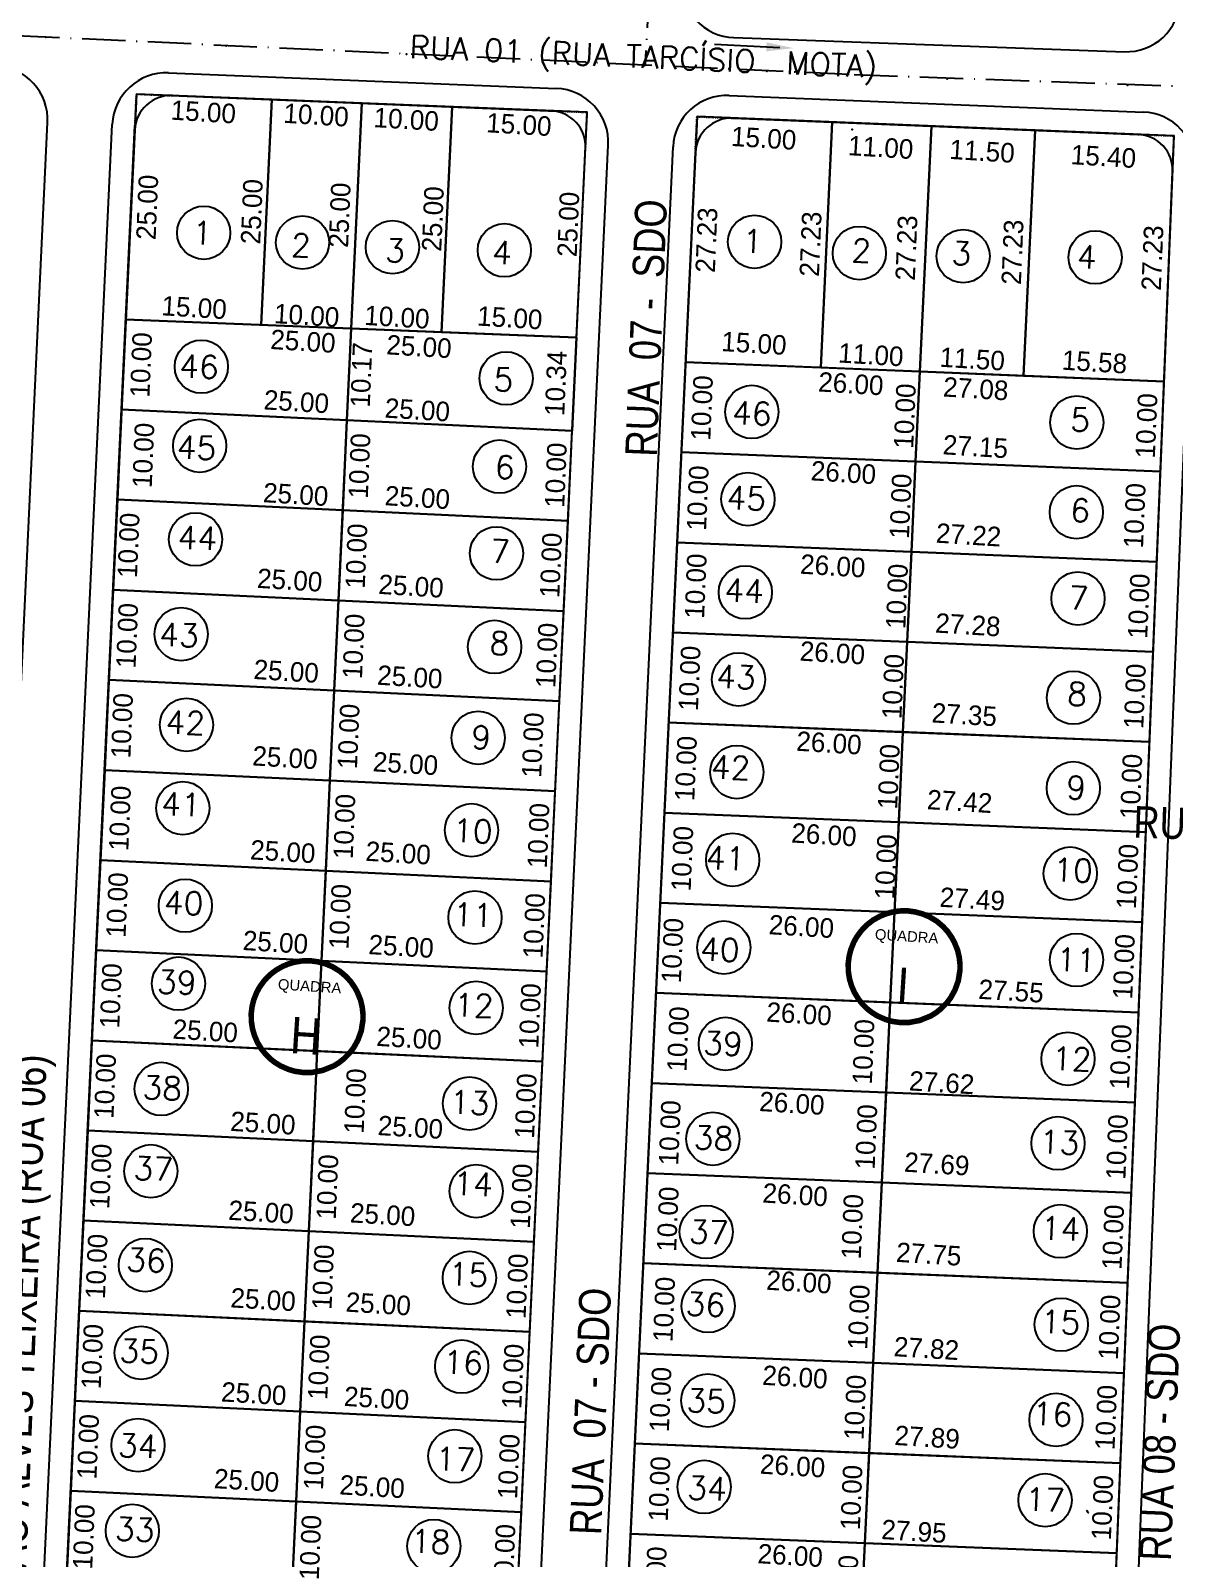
# Model space of a CAD drawing. Header units: millimetres. Extents: x 1794 to 8081, y 409 to 2272.
# Drawn here: x 5474.8 to 5601.6, y 603.6 to 773 of the extents above; entities that cross this region are included whole.
import ezdxf
from ezdxf.enums import TextEntityAlignment as Align

# ---------------------------------------------------------------- set-up
doc = ezdxf.new("R2010")
doc.units = ezdxf.units.MM
doc.linetypes.add('ACAD_ISO10W100', pattern=[18, 12, -3, 0, -3])
doc.linetypes.add('HIDDEN', pattern=[0.375, 0.25, -0.125])
for name, color, linetype in [('02 - EIXO VIA', 2, 'ACAD_ISO10W100'), ('03 - CALÇADA', 1, 'Continuous'), ('BOUNDARY LOTES', 2, 'Continuous'), ('boundary quadras', 232, 'Continuous'), ('COT', 8, 'Continuous'), ('Cota', 8, 'Continuous'), ('CURVA_ESQ', 4, 'Continuous'), ('IND_QDª', 6, 'Continuous'), ('LOTE', 2, 'Continuous'), ('NºLOTES', 9, 'Continuous'), ('Poligonal', 3, 'Continuous'), ('Pontos', 2, 'Continuous'), ('PROJEÇÃO', 8, 'HIDDEN'), ('PSTILO', 164, 'Continuous'), ('QDª', 4, 'Continuous'), ('SENTIDO ESCOAMENTO', 7, 'Continuous'), ('texto - ruas', 2, 'Continuous')]:
    doc.layers.add(name, color=color, linetype=linetype)
doc.styles.add('arcad1', font='romans.shx')
doc.styles.add('FUTURA', font='')
doc.styles.add('style1', font='tahoma.ttf')
doc.styles.add('T', font='ARIALN.TTF')
doc.styles.get('FUTURA').set_extended_font_data('Futura Lt BT')
doc.dimstyles.new('REGIS', dxfattribs={"dimtxt": 1.5, "dimasz": 0.12, "dimexe": 0, "dimexo": 0, "dimgap": 0, "dimtad": 0, "dimzin": 4, "dimdsep": 46, "dimtxsty": 'arcad1', "dimblk1": 'BOLA', "dimblk2": 'BOLA', "dimsah": 1, "dimcen": 0.12, "dimse1": 1, "dimse2": 1, "dimsd1": 1, "dimsd2": 1, "dimclrd": 256, "dimclre": 8, "dimclrt": 1, "dimadec": 0, "dimazin": 0, "dimtfac": 1.2, "dimtix": 1, "dimtmove": 2, "dimatfit": 3, "dimldrblk": 'BOLA', "dimfxl": 0, "dimfxlon": 1, "dimtvp": 2, "dimtolj": 1, "dimtzin": 4, "dimarcsym": 0})

# ---------------------------------------------------------------- blocks, each defined once
blk = doc.blocks.new('NUM_quadra-flat-1')
at = {"color": 6, "const_width": 0.62}
blk.add_lwpolyline([(0.01, 6.2), (-0.63, 6.17), (-1.38, 6.04), (-2.02, 5.86), (-2.66, 5.6), (-3.4, 5.19), (-3.95, 4.78), (-4.43, 4.34), (-4.78, 3.95), (-5.26, 3.29), (-5.57, 2.73), (-5.9, 1.91), (-6.09, 1.17), (-6.19, 0.42), (-6.18, -0.51), (-6.06, -1.31), (-5.85, -2.04), (-5.52, -2.83), (-5.05, -3.6), (-4.6, -4.16), (-4.11, -4.65), (-3.6, -5.05), (-2.96, -5.45), (-2.05, -5.85), (-1.36, -6.05), (-0.42, -6.19), (0.54, -6.18), (1.7, -5.96), (2.95, -5.46), (3.5, -5.12), (4.05, -4.69), (4.74, -4), (5.16, -3.44), (5.63, -2.59), (5.99, -1.61), (6.19, -0.42), (6.2, 0.21), (6.11, 1.05), (5.94, 1.79), (5.59, 2.67), (5.3, 3.21), (4.84, 3.88), (4.3, 4.47), (3.65, 5.02), (2.81, 5.53), (2.06, 5.85), (1.25, 6.07), (0.42, 6.19)], close=True, dxfattribs=at)
at = {"layer": 'IND_QDª'}
blk.add_circle((0, 0), 6.2, dxfattribs=at)
at = {"color": 3, "insert": (-3.17, 4.21), "char_height": 1.1781, "width": 8.2563, "attachment_point": 1, "rotation": 356.0731, "style": 'style1'}
blk.add_mtext('\\fArial|b0|i0|c0|p34;QUADRA', dxfattribs=at)
at = {"color": 3, "style": 'style1'}
blk.add_attdef('00', text='', height=4.03, rotation=356.0731, dxfattribs=at).set_placement((-0.28, -4.13), align=Align.CENTER)
blk = doc.blocks.new('NUM_quadra-flat-11')
at = {"color": 6, "const_width": 0.62}
blk.add_lwpolyline([(0.01, 6.2), (-0.63, 6.17), (-1.38, 6.04), (-2.02, 5.86), (-2.66, 5.6), (-3.4, 5.19), (-3.95, 4.78), (-4.43, 4.34), (-4.78, 3.95), (-5.26, 3.29), (-5.57, 2.73), (-5.9, 1.91), (-6.09, 1.17), (-6.19, 0.42), (-6.18, -0.51), (-6.06, -1.31), (-5.85, -2.04), (-5.52, -2.83), (-5.05, -3.6), (-4.6, -4.16), (-4.11, -4.65), (-3.6, -5.05), (-2.96, -5.45), (-2.05, -5.85), (-1.36, -6.05), (-0.42, -6.19), (0.54, -6.18), (1.7, -5.96), (2.95, -5.46), (3.5, -5.12), (4.05, -4.69), (4.74, -4), (5.16, -3.44), (5.63, -2.59), (5.99, -1.61), (6.19, -0.42), (6.2, 0.21), (6.11, 1.05), (5.94, 1.79), (5.59, 2.67), (5.3, 3.21), (4.84, 3.88), (4.3, 4.47), (3.65, 5.02), (2.81, 5.53), (2.06, 5.85), (1.25, 6.07), (0.42, 6.19)], close=True, dxfattribs=at)
at = {"layer": 'IND_QDª'}
blk.add_circle((0, 0), 6.2, dxfattribs=at)
at = {"color": 3, "insert": (-3.17, 4.21), "char_height": 1.1781, "width": 8.2563, "attachment_point": 1, "rotation": 356.0731, "style": 'style1'}
blk.add_mtext('\\fArial|b0|i0|c0|p34;QUADRA', dxfattribs=at)
at = {"color": 3, "style": 'style1'}
blk.add_attdef('00', text='', height=4.03, rotation=356.0731, dxfattribs=at).set_placement((-0.28, -4.13), align=Align.CENTER)
blk = doc.blocks.new('*D2220')
at = {"layer": 'Defpoints', "color": 0}
for p in [(5381.81, 701.37), (5415.11, 700.15), (5411.82, 694.92), (5714.89, 689.14), (5404.83, 444.83)]:
    blk.add_point(p, dxfattribs=at)
at = {"layer": 'Cota', "color": 1, "insert": (5411.89, 698.11), "char_height": 1.5, "attachment_point": 5, "rotation": 302.3666, "style": 'arcad1'}
blk.add_mtext('\\A1;90°', dxfattribs=at)
blk = doc.blocks.new('BOLA')
for p, q in [((-1, 0), (1, 0)), ((0, -1), (0, 1))]:
    blk.add_line(p, q)
blk.add_circle((0, 0), 0.3)
blk = doc.blocks.new('*D2221')
at = {"layer": 'Defpoints', "color": 0}
for p in [(5318.58, 703.91), (5351.89, 702.69), (5357.04, 699.45), (5651.67, 691.69), (5341.6, 447.38)]:
    blk.add_point(p, dxfattribs=at)
at = {"layer": 'Cota', "color": 1, "insert": (5354.39, 699.93), "char_height": 1.5, "attachment_point": 5, "rotation": 42.1799, "style": 'arcad1'}
blk.add_mtext('\\A1;90°', dxfattribs=at)
blk = doc.blocks.new('*D2222')
at = {"layer": 'Defpoints', "color": 0}
for p in [(5318.58, 703.91), (5351.89, 702.69), (5348.59, 697.47), (5651.67, 691.69), (5341.6, 447.38)]:
    blk.add_point(p, dxfattribs=at)
at = {"layer": 'Cota', "color": 1, "insert": (5348.67, 700.65), "char_height": 1.5, "attachment_point": 5, "rotation": 302.3666, "style": 'arcad1'}
blk.add_mtext('\\A1;90°', dxfattribs=at)
blk = doc.blocks.new('*D2223')
at = {"layer": 'Defpoints', "color": 0}
for p in [(5292.97, 812.25), (5255.36, 706.46), (5288.66, 705.24), (5289.19, 706.08), (5588.44, 694.24)]:
    blk.add_point(p, dxfattribs=at)
at = {"layer": 'Cota', "color": 1, "insert": (5291.61, 707.32), "char_height": 1.5, "attachment_point": 5, "rotation": 305.2643, "style": 'arcad1'}
blk.add_mtext('\\A1;90°', dxfattribs=at)
blk = doc.blocks.new('*D2224')
at = {"layer": 'Defpoints', "color": 0}
for p in [(5255.36, 706.46), (5288.66, 705.24), (5293.82, 702), (5588.44, 694.24), (5278.38, 449.93)]:
    blk.add_point(p, dxfattribs=at)
at = {"layer": 'Cota', "color": 1, "insert": (5291.17, 702.47), "char_height": 1.5, "attachment_point": 5, "rotation": 42.1799, "style": 'arcad1'}
blk.add_mtext('\\A1;90°', dxfattribs=at)

msp = doc.modelspace()

# ---------------------------------------------------------------- linework, layer by layer
at = {"layer": '02 - EIXO VIA', "ltscale": 0.4}
for p, q in [((5547.46, 865.55), (5542.975, 769.173)), ((5422.215, 774.791), (5566.17, 768.094)), ((5566.12, 768.096), (5642.626, 765.331))]:
    msp.add_line(p, q, dxfattribs=at)
at = {"layer": '03 - CALÇADA'}
for p, q in [((5552.788, 772.18), (5596.068, 770.616)), ((5490.131, 768.279), (5533.122, 766.55)), ((5552.282, 765.78), (5598.176, 763.934)), ((5472.923, 528.991), (5483.896, 762.565)), ((5475.439, 529.289), (5486.393, 762.448)), ((5527.833, 525.778), (5538.874, 760.273))]:
    msp.add_line(p, q, dxfattribs=at)
at = {"layer": '03 - CALÇADA', "linetype": 'Continuous'}
for p, q in [((5465.899, 532.912), (5476.727, 762.771)), ((5535.031, 525.585), (5546.047, 760.066)), ((5594.478, 523.069), (5603.93, 757.698))]:
    msp.add_line(p, q, dxfattribs=at)
at = {"layer": '03 - CALÇADA'}
for centre, radius, start, end in [((5579.884, 843.297), 138.487, 117.21049, 117.21049), ((5579.884, 843.297), 136.887, 117.21049, 117.21049), ((5553.005, 778.176), 6, 177.3361, 267.9302), ((5596.285, 776.612), 6, 267.9302, 357.71902), ((5470.734, 763.054), 6, 357.30299, 87.69754), ((5489.89, 762.283), 6, 87.69754, 177.31019), ((5532.881, 760.555), 6, 357.30419, 87.69754), ((5552.041, 759.784), 6, 87.69754, 177.31019), ((5597.935, 757.939), 6, 357.69311, 87.69754)]:
    msp.add_arc(centre, radius, start, end, dxfattribs=at)
at = {"layer": 'BOUNDARY LOTES'}
for points in [[(5501.571, 765.317), (5490.375, 765.767), (5486.576, 765.919), (5486.396, 761.951), (5485.406, 740.946), (5500.395, 740.344)], [(5511.563, 764.915), (5501.571, 765.317), (5500.395, 740.344), (5510.387, 739.942)], [(5521.555, 764.513), (5511.563, 764.915), (5510.387, 739.942), (5520.379, 739.54)], [(5536.363, 760.095), (5536.543, 763.91), (5532.519, 764.072), (5521.555, 764.513), (5520.379, 739.54), (5535.367, 738.937)], [(5563.696, 762.819), (5552.678, 763.262), (5548.708, 763.421), (5548.521, 759.453), (5547.43, 736.217), (5562.418, 735.613)], [(5574.687, 762.377), (5563.696, 762.819), (5562.418, 735.613), (5573.409, 735.17)], [(5586.178, 761.915), (5574.687, 762.377), (5573.409, 735.17), (5584.9, 734.707)], [(5601.412, 757.299), (5601.573, 761.296), (5597.576, 761.456), (5586.178, 761.915), (5584.9, 734.707), (5600.476, 734.08)], [(5510.387, 739.942), (5485.406, 740.946), (5484.936, 730.958), (5509.908, 729.782)], [(5535.367, 738.937), (5510.387, 739.942), (5509.908, 729.782), (5534.881, 728.605)], [(5573.409, 735.17), (5547.43, 736.217), (5546.96, 726.228), (5572.94, 725.181)], [(5600.476, 734.08), (5573.409, 735.17), (5572.94, 725.181), (5600.074, 724.088)], [(5509.908, 729.782), (5484.936, 730.958), (5484.466, 720.969), (5509.438, 719.793)], [(5534.881, 728.605), (5509.908, 729.782), (5509.438, 719.793), (5534.41, 718.616)], [(5572.94, 725.181), (5546.96, 726.228), (5546.491, 716.238), (5572.471, 715.192)], [(5600.074, 724.088), (5572.94, 725.181), (5572.471, 715.192), (5599.671, 714.096)], [(5509.438, 719.793), (5484.466, 720.969), (5483.996, 710.98), (5508.968, 709.804)], [(5534.41, 718.616), (5509.438, 719.793), (5508.968, 709.804), (5533.94, 708.627)], [(5572.471, 715.192), (5546.491, 716.238), (5546.022, 706.249), (5572.001, 705.203)], [(5599.671, 714.096), (5572.471, 715.192), (5572.001, 705.203), (5599.269, 704.104)], [(5508.968, 709.804), (5483.996, 710.98), (5483.525, 700.991), (5508.497, 699.815)], [(5533.94, 708.627), (5508.968, 709.804), (5508.497, 699.815), (5533.47, 698.638)], [(5572.001, 705.203), (5546.022, 706.249), (5545.553, 696.26), (5571.532, 695.213)], [(5599.269, 704.104), (5572.001, 705.203), (5571.532, 695.213), (5598.866, 694.112)], [(5508.497, 699.815), (5483.525, 700.991), (5483.055, 691.002), (5508.027, 689.826)], [(5533.47, 698.638), (5508.497, 699.815), (5508.027, 689.826), (5532.999, 688.65)], [(5571.532, 695.213), (5545.553, 696.26), (5545.083, 686.271), (5571.063, 685.224)], [(5598.866, 694.112), (5571.532, 695.213), (5571.063, 685.224), (5598.464, 684.121)], [(5508.027, 689.826), (5483.055, 691.002), (5482.585, 681.013), (5507.557, 679.837)], [(5532.999, 688.65), (5508.027, 689.826), (5507.557, 679.837), (5532.529, 678.661)], [(5571.063, 685.224), (5545.083, 686.271), (5544.614, 676.282), (5570.593, 675.235)], [(5598.464, 684.121), (5571.063, 685.224), (5570.593, 675.235), (5598.061, 674.129)], [(5507.557, 679.837), (5482.585, 681.013), (5482.114, 671.024), (5507.086, 669.848)], [(5532.529, 678.661), (5507.557, 679.837), (5507.086, 669.848), (5532.059, 668.672)], [(5570.593, 675.235), (5544.614, 676.282), (5544.145, 666.292), (5570.124, 665.246)], [(5598.061, 674.129), (5570.593, 675.235), (5570.124, 665.246), (5597.659, 664.137)], [(5507.086, 669.848), (5482.114, 671.024), (5481.644, 661.035), (5506.616, 659.859)], [(5532.059, 668.672), (5507.086, 669.848), (5506.616, 659.859), (5531.588, 658.683)], [(5570.124, 665.246), (5544.145, 666.292), (5543.675, 656.303), (5569.655, 655.257)], [(5597.659, 664.137), (5570.124, 665.246), (5569.655, 655.257), (5597.256, 654.145)], [(5506.616, 659.859), (5481.644, 661.035), (5481.174, 651.046), (5506.146, 649.87)], [(5531.588, 658.683), (5506.616, 659.859), (5506.146, 649.87), (5531.118, 648.694)], [(5569.655, 655.257), (5543.675, 656.303), (5543.206, 646.314), (5569.186, 645.267)], [(5597.256, 654.145), (5569.655, 655.257), (5569.186, 645.267), (5596.854, 644.153)], [(5506.146, 649.87), (5481.174, 651.046), (5480.703, 641.058), (5505.675, 639.881)], [(5531.118, 648.694), (5506.146, 649.87), (5505.675, 639.881), (5530.648, 638.705)], [(5569.186, 645.267), (5543.206, 646.314), (5542.737, 636.325), (5568.716, 635.278)], [(5596.854, 644.153), (5569.186, 645.267), (5568.716, 635.278), (5596.451, 634.161)], [(5505.675, 639.881), (5480.703, 641.058), (5480.233, 631.069), (5505.205, 629.892)], [(5530.648, 638.705), (5505.675, 639.881), (5505.205, 629.892), (5530.177, 628.716)], [(5568.716, 635.278), (5542.737, 636.325), (5542.267, 626.336), (5568.247, 625.289)], [(5596.451, 634.161), (5568.716, 635.278), (5568.247, 625.289), (5596.049, 624.169)], [(5505.205, 629.892), (5480.233, 631.069), (5479.763, 621.08), (5504.735, 619.903)], [(5530.177, 628.716), (5505.205, 629.892), (5504.735, 619.903), (5529.707, 618.727)], [(5568.247, 625.289), (5542.267, 626.336), (5541.798, 616.346), (5567.778, 615.3)], [(5596.049, 624.169), (5568.247, 625.289), (5567.778, 615.3), (5595.646, 614.177)], [(5504.735, 619.903), (5479.763, 621.08), (5479.292, 611.091), (5504.264, 609.914)], [(5529.707, 618.727), (5504.735, 619.903), (5504.264, 609.914), (5529.237, 608.738)], [(5567.778, 615.3), (5541.798, 616.346), (5541.329, 606.357), (5567.308, 605.311)], [(5595.646, 614.177), (5567.778, 615.3), (5567.308, 605.311), (5595.243, 604.185)], [(5504.264, 609.914), (5479.292, 611.091), (5478.822, 601.102), (5503.794, 599.925)], [(5529.237, 608.738), (5504.264, 609.914), (5503.794, 599.925), (5528.766, 598.749)], [(5567.308, 605.311), (5541.329, 606.357), (5540.86, 596.368), (5566.839, 595.321)], [(5595.243, 604.185), (5567.308, 605.311), (5566.839, 595.321), (5594.841, 594.193)]]:
    msp.add_lwpolyline(points, close=True, dxfattribs=at)
at = {"layer": 'boundary quadras'}
for p, q in [((5592.101, 608.686), (5591.891, 608.914)), ((5592.065, 608.688), (5592.101, 608.686))]:
    msp.add_line(p, q, dxfattribs=at)
msp.add_lwpolyline([(5484.016, 523.91), (5525.173, 522.438), (5536.543, 763.91), (5486.576, 765.919), (5475.284, 525.97), (5484.016, 523.91)], close=True, dxfattribs=at)
msp.add_lwpolyline([(5548.708, 763.421), (5537.363, 521.948), (5591.842, 519.754), (5601.573, 761.296), (5548.708, 763.421)], dxfattribs=at)
msp.add_arc((5587.07, 605.013), 6.201, 36.34336, 38.97685, dxfattribs=at)
at = {"layer": 'COT'}
for p, q in [((5484.936, 730.958), (5485.406, 740.946)), ((5509.908, 729.782), (5510.387, 739.942)), ((5535.367, 738.937), (5534.881, 728.605))]:
    msp.add_line(p, q, dxfattribs=at)
at = {"layer": 'Cota'}
msp.add_line((5486.586, 765.919), (5486.576, 765.919), dxfattribs=at)
for centre in [(5494.03, 750.553), (5504.986, 749.471), (5555.09, 749.555), (5514.943, 748.952), (5527.353, 748.613), (5566.697, 748.303), (5578.199, 747.956), (5592.827, 747.826), (5493.766, 735.712), (5527.547, 734.417), (5554.78, 730.691), (5590.795, 729.522), (5493.583, 726.942), (5526.807, 724.632), (5554.348, 721.031), (5590.752, 719.577), (5493.128, 716.568), (5526.475, 715.018), (5554.057, 710.699), (5590.931, 710.022), (5491.533, 706.062), (5526.272, 704.645), (5553.309, 701.045), (5590.429, 699.019), (5492.117, 696.008), (5524.45, 694.579), (5553.119, 690.778), (5590.415, 688.979), (5491.711, 686.776), (5523.711, 684.332), (5552.655, 681.052), (5590.078, 679.526), (5491.99, 675.971), (5524.097, 674.653), (5551.677, 671.324), (5590.765, 669.95), (5491.23, 667.33), (5524.235, 664.643), (5551.849, 660.646), (5589.82, 658.995), (5489.325, 655.656), (5523.485, 654.043), (5550.459, 650.132), (5588.712, 649.633), (5488.166, 646.534), (5524.235, 644.329), (5549.725, 639.802), (5588.974, 639.878), (5487.557, 636.135), (5523.479, 634.709), (5549.946, 631.593), (5589.078, 629.53), (5487.103, 626.407), (5522.624, 624.879), (5549.907, 621.128), (5588.497, 618.971), (5486.751, 616.17), (5521.869, 614.941), (5549.497, 611.541), (5587.284, 610.065), (5486.119, 606.679), (5519.542, 604.99)]:
    msp.add_circle(centre, 2.951, dxfattribs=at)
at = {"layer": 'CURVA_ESQ'}
for centre, start, end in [((5490.395, 761.763), 87.69754, 177.30299), ((5532.358, 760.075), 357.30419, 87.69754), ((5552.53, 759.264), 87.69754, 177.31019), ((5597.428, 757.459), 357.69311, 87.69754)]:
    msp.add_arc(centre, 4, start, end, dxfattribs=at)
at = {"layer": 'LOTE'}
for p, q in [((5500.187, 523.332), (5511.563, 764.915)), ((5501.571, 765.317), (5500.395, 740.344)), ((5520.379, 739.54), (5521.555, 764.513)), ((5562.418, 735.613), (5563.696, 762.819)), ((5563.343, 520.902), (5574.687, 762.377)), ((5584.9, 734.707), (5586.178, 761.915)), ((5485.406, 740.946), (5535.367, 738.937)), ((5600.476, 734.08), (5547.43, 736.217)), ((5600.476, 734.08), (5547.43, 736.217)), ((5534.881, 728.605), (5484.936, 730.958)), ((5600.074, 724.088), (5546.96, 726.228)), ((5534.41, 718.616), (5484.469, 720.969)), ((5599.671, 714.096), (5546.491, 716.238)), ((5533.94, 708.627), (5483.996, 710.98)), ((5599.269, 704.104), (5546.022, 706.249)), ((5533.47, 698.638), (5483.525, 700.991)), ((5598.866, 694.112), (5545.553, 696.26)), ((5532.999, 688.65), (5483.055, 691.002)), ((5598.464, 684.121), (5545.082, 686.271)), ((5532.529, 678.661), (5482.585, 681.013)), ((5598.061, 674.129), (5544.614, 676.282)), ((5598.061, 674.129), (5544.614, 676.282)), ((5532.059, 668.672), (5482.114, 671.024)), ((5597.659, 664.137), (5544.145, 666.292)), ((5531.588, 658.683), (5481.644, 661.035)), ((5597.256, 654.145), (5543.675, 656.303)), ((5531.118, 648.694), (5481.174, 651.046)), ((5596.854, 644.153), (5543.206, 646.314)), ((5530.648, 638.705), (5480.703, 641.058)), ((5596.451, 634.161), (5542.737, 636.325)), ((5530.177, 628.716), (5480.233, 631.069)), ((5596.049, 624.169), (5542.267, 626.336)), ((5529.707, 618.727), (5479.763, 621.08)), ((5595.646, 614.177), (5541.798, 616.346)), ((5529.237, 608.738), (5479.292, 611.091)), ((5595.243, 604.185), (5541.329, 606.357))]:
    msp.add_line(p, q, dxfattribs=at)
at = {"layer": 'Poligonal'}
msp.add_line((5565.899, 762), (5565.899, 762), dxfattribs=at)
msp.add_line((5565.899, 762), (5565.899, 762), dxfattribs=at)
msp.add_line((5565.899, 762), (5565.899, 762), dxfattribs=at)
msp.add_line((5565.899, 762), (5565.899, 762), dxfattribs=at)
msp.add_line((5565.899, 762), (5565.899, 762), dxfattribs=at)
msp.add_line((5565.899, 762), (5565.899, 762), dxfattribs=at)
msp.add_line((5565.899, 762), (5565.899, 762), dxfattribs=at)
msp.add_line((5565.899, 762), (5565.899, 762), dxfattribs=at)
msp.add_line((5565.899, 762), (5565.899, 762), dxfattribs=at)
msp.add_line((5565.899, 762), (5565.899, 762), dxfattribs=at)
msp.add_line((5565.899, 762), (5565.899, 762), dxfattribs=at)
msp.add_line((5565.899, 762), (5565.899, 762), dxfattribs=at)
msp.add_line((5565.899, 762), (5565.899, 762), dxfattribs=at)
msp.add_line((5565.899, 762), (5565.899, 762), dxfattribs=at)
msp.add_line((5565.899, 762), (5565.899, 762), dxfattribs=at)
msp.add_line((5565.899, 762), (5565.899, 762), dxfattribs=at)
at = {"layer": 'Pontos'}
msp.add_point((5565.899, 762), dxfattribs=at)
at = {"layer": 'PROJEÇÃO', "ltscale": 0.2}
for p, q in [((5486.396, 761.951), (5486.576, 765.919)), ((5486.586, 765.919), (5490.556, 765.759)), ((5532.519, 764.072), (5536.543, 763.91)), ((5536.353, 759.887), (5536.543, 763.91)), ((5548.521, 759.453), (5548.708, 763.421)), ((5548.708, 763.421), (5552.678, 763.262)), ((5597.576, 761.456), (5601.573, 761.296)), ((5601.412, 757.299), (5601.573, 761.296))]:
    msp.add_line(p, q, dxfattribs=at)
at = {"layer": 'PSTILO'}
for p in [(5476.541, 772.213), (5496.519, 771.275), (5516.497, 770.336), (5536.474, 769.398), (5542.868, 769.098), (5556.452, 768.459), (5576.435, 767.628), (5596.422, 766.897)]:
    msp.add_point(p, dxfattribs=at)
at = {"layer": 'QDª'}
for p, q in [((5490.375, 765.767), (5533.149, 764.047)), ((5552.678, 763.262), (5597.576, 761.456)), ((5486.396, 761.951), (5475.36, 527.577)), ((5525.336, 525.895), (5536.363, 760.095)), ((5537.529, 525.468), (5548.521, 759.453)), ((5592.003, 523.751), (5601.412, 757.299))]:
    msp.add_line(p, q, dxfattribs=at)
at = {"layer": 'SENTIDO ESCOAMENTO'}
msp.add_line((5550.63, 771.465), (5557.894, 771.086), dxfattribs=at)
msp.add_line((5550.63, 771.465), (5557.894, 771.086), dxfattribs=at)
msp.add_solid([(5556.419, 771.656), (5556.372, 770.657), (5559.392, 771.015)], dxfattribs=at)
msp.add_solid([(5556.419, 771.656), (5556.372, 770.657), (5559.392, 771.015)], dxfattribs=at)

# ---------------------------------------------------------------- block references
at = {"layer": 'IND_QDª', "rotation": 0.2812192389329211}
for name, p, values in [('NUM_quadra-flat-11', (5571.659, 669.2), {'00': 'I'}), ('NUM_quadra-flat-1', (5505.491, 663.664), {'00': 'H'})]:
    msp.add_blockref(name, p, dxfattribs=at).add_auto_attribs(values)

# ---------------------------------------------------------------- texts
at = {"layer": 'Cota', "color": 1, "char_height": 2.16, "attachment_point": 5, "style": 'FUTURA'}
for s, insert, rotation in [('\\A1;15.00', (5493.993, 763.937), 356.4911), ('\\A1;10.00', (5506.495, 763.588), 356.4911), ('\\A1;10.00', (5516.483, 763.109), 356.4911), ('\\A1;15.00', (5528.97, 762.539), 356.4911), ('\\A1;15.00', (5556.103, 761.021), 356.4911), ('\\A1;11.00', (5569.07, 759.999), 356.4911), ('\\A1;11.50', (5580.312, 759.583), 356.4911), ('\\A1;15.40', (5593.762, 759.001), 356.4911), ('\\A1;25.00', (5487.784, 753.375), 87.63641), ('\\A1;25.00', (5499.375, 752.895), 87.63641), ('\\A1;25.00', (5509.112, 752.503), 87.63641), ('\\A1;25.00', (5519.44, 752.088), 87.63641), ('\\A1;25.00', (5534.452, 751.484), 87.63641), ('\\A1;27.23', (5549.767, 749.739), 87.63641), ('\\A1;27.23', (5561.304, 749.298), 87.63641), ('\\A1;27.23', (5571.932, 748.873), 87.63641), ('\\A1;27.23', (5583.685, 748.398), 87.63641), ('\\A1;27.23', (5599.194, 747.762), 87.63641), ('\\A1;15.00', (5492.976, 742.252), 356.4911), ('\\A1;10.00', (5505.449, 741.379), 356.4911), ('\\A1;10.00', (5515.451, 741.187), 356.4911), ('\\A1;15.00', (5527.961, 741.116), 356.4911), ('\\A1;10.00', (5487.096, 735.908), 87.63641), ('\\A1;25.00', (5505.036, 738.516), 356.4911), ('\\A1;25.00', (5517.899, 737.925), 356.4911), ('\\A1;15.00', (5555.019, 738.287), 356.4911), ('\\A1;10.17', (5511.517, 734.8), 87.63641), ('\\A1;10.34', (5533.074, 733.862), 87.63641), ('\\A1;11.00', (5567.979, 737.022), 356.4911), ('\\A1;11.50', (5579.22, 736.549), 356.4911), ('\\A1;15.58', (5592.766, 736.225), 356.4911), ('\\A1;26.00', (5565.764, 733.809), 356.4911), ('\\A1;10.00', (5549.262, 731.139), 87.63641), ('\\A1;10.00', (5571.749, 730.233), 87.63641), ('\\A1;27.08', (5579.606, 733.251), 356.4911), ('\\A1;25.00', (5504.308, 731.82), 356.4911), ('\\A1;25.00', (5517.715, 730.91), 356.4911), ('\\A1;10.00', (5598.531, 729.154), 87.63641), ('\\A1;10.00', (5487.351, 725.88), 87.63641), ('\\A1;10.00', (5511.3, 724.71), 87.63641), ('\\A1;10.00', (5533.069, 723.685), 87.63641), ('\\A1;27.15', (5579.569, 726.842), 356.4911), ('\\A1;26.00', (5564.939, 723.96), 356.4911), ('\\A1;10.00', (5548.793, 721.15), 87.63641), ('\\A1;10.00', (5571.279, 720.244), 87.63641), ('\\A1;25.00', (5504.232, 721.536), 356.4911), ('\\A1;25.00', (5517.716, 721.199), 356.4911), ('\\A1;10.00', (5597.222, 719.199), 87.63641), ('\\A1;10.00', (5485.716, 715.905), 87.63641), ('\\A1;10.00', (5510.96, 714.715), 87.63641), ('\\A1;27.22', (5578.809, 717.065), 356.4911), ('\\A1;10.00', (5532.526, 713.7), 87.63641), ('\\A1;10.00', (5548.571, 711.386), 87.63641), ('\\A1;26.00', (5563.761, 713.612), 356.4911), ('\\A1;25.00', (5503.568, 712.041), 356.4911), ('\\A1;10.00', (5570.877, 710.252), 87.63641), ('\\A1;25.00', (5517.018, 711.373), 356.4911), ('\\A1;10.00', (5597.684, 709.172), 87.63641), ('\\A1;10.00', (5485.557, 705.901), 87.63641), ('\\A1;10.00', (5510.657, 704.719), 87.63641), ('\\A1;27.28', (5578.732, 707.086), 356.4911), ('\\A1;10.00', (5532.081, 703.709), 87.63641), ('\\A1;10.00', (5547.889, 701.17), 87.63641), ('\\A1;26.00', (5563.718, 703.976), 356.4911), ('\\A1;25.00', (5503.182, 701.94), 356.4911), ('\\A1;10.00', (5570.446, 700.261), 87.63641), ('\\A1;25.00', (5516.883, 701.305), 356.4911), ('\\A1;10.00', (5597.248, 699.182), 87.63641), ('\\A1;10.00', (5484.987, 695.917), 87.63641), ('\\A1;10.00', (5510.1, 694.734), 87.63641), ('\\A1;27.35', (5578.333, 697.128), 356.4911), ('\\A1;10.00', (5530.518, 693.772), 87.63641), ('\\A1;10.00', (5547.486, 691.178), 87.63641), ('\\A1;26.00', (5563.339, 693.987), 356.4911), ('\\A1;25.00', (5503.044, 692.363), 356.4911), ('\\A1;25.00', (5516.403, 691.706), 356.4911), ('\\A1;10.00', (5569.971, 690.272), 87.63641), ('\\A1;10.00', (5596.845, 689.19), 87.63641), ('\\A1;10.00', (5484.757, 685.654), 87.63641), ('\\A1;10.00', (5509.631, 684.745), 87.63641), ('\\A1;27.42', (5577.823, 687.528), 356.4911), ('\\A1;10.00', (5531.139, 683.732), 87.63641), ('\\A1;10.00', (5547.084, 681.186), 87.63641), ('\\A1;26.00', (5562.779, 683.818), 356.4911), ('\\A1;25.00', (5502.802, 681.946), 356.4911), ('\\A1;25.00', (5515.592, 681.793), 356.4911), ('\\A1;10.00', (5569.65, 680.277), 87.63641), ('\\A1;10.00', (5596.43, 679.198), 87.63641), ('\\A1;10.00', (5484.45, 676.043), 87.63641), ('\\A1;10.00', (5509.159, 674.756), 87.63641), ('\\A1;27.49', (5579.227, 676.694), 356.4911), ('\\A1;10.00', (5530.669, 673.743), 87.63641), ('\\A1;10.00', (5545.997, 670.995), 87.63641), ('\\A1;26.00', (5560.281, 673.65), 356.4911), ('\\A1;25.00', (5501.986, 671.899), 356.4911), ('\\A1;25.00', (5515.917, 671.448), 356.4911), ('\\A1;10.00', (5596.025, 669.207), 87.63641), ('\\A1;10.00', (5483.754, 665.974), 87.63641), ('\\A1;10.00', (5530.198, 663.754), 87.63641), ('\\A1;27.55', (5583.519, 666.492), 356.4911), ('\\A1;10.00', (5546.619, 661.189), 87.63641), ('\\A1;26.00', (5560.022, 663.968), 356.4911), ('\\A1;25.00', (5494.207, 662.076), 356.4911), ('\\A1;25.00', (5516.798, 661.274), 356.4911), ('\\A1;10.00', (5567.164, 659.779), 87.63641), ('\\A1;10.00', (5595.668, 659.213), 87.63641), ('\\A1;10.00', (5483.107, 655.961), 87.63641), ('\\A1;10.00', (5510.837, 654.316), 87.63641), ('\\A1;10.00', (5529.728, 653.765), 87.63641), ('\\A1;27.62', (5575.833, 656.341, 98), 356.4911), ('\\A1;10.00', (5545.701, 650.793), 87.63641), ('\\A1;26.00', (5559.228, 654.052), 356.4911), ('\\A1;10.00', (5567.476, 650.34), 87.63641), ('\\A1;25.00', (5500.599, 651.854), 356.4911), ('\\A1;25.00', (5516.946, 651.39), 356.4911), ('\\A1;10.00', (5595.265, 649.221), 87.63641), ('\\A1;10.00', (5482.636, 645.972), 87.63641), ('\\A1;27.69', (5575.288, 647.331), 356.4911), ('\\A1;10.00', (5507.748, 644.789), 87.63641), ('\\A1;10.00', (5529.257, 643.776), 87.63641), ('\\A1;26.00', (5559.591, 643.912), 356.4911), ('\\A1;10.00', (5545.473, 641.219), 87.63641), ('\\A1;10.00', (5565.936, 640.394), 87.63641), ('\\A1;25.00', (5500.391, 642), 356.4911), ('\\A1;25.00', (5513.868, 641.709), 356.4911), ('\\A1;10.00', (5594.835, 639.23), 87.63641), ('\\A1;10.00', (5482.166, 635.983), 87.63641), ('\\A1;27.75', (5574.399, 637.335), 356.4911), ('\\A1;10.00', (5507.277, 634.8), 87.63641), ('\\A1;10.00', (5528.787, 633.787), 87.63641), ('\\A1;26.00', (5560.007, 634.248), 356.4911), ('\\A1;25.00', (5500.62, 632.29), 356.4911), ('\\A1;10.00', (5545.071, 631.227), 87.63641), ('\\A1;10.00', (5566.648, 630.357), 87.63641), ('\\A1;25.00', (5513.384, 631.82), 356.4911), ('\\A1;10.00', (5594.435, 629.238), 87.63641), ('\\A1;10.00', (5481.695, 625.994), 87.63641), ('\\A1;10.00', (5506.807, 624.811), 87.63641), ('\\A1;10.00', (5528.316, 623.798), 87.63641), ('\\A1;27.82', (5574.139, 626.88), 356.4911), ('\\A1;26.00', (5559.571, 623.709), 356.4911), ('\\A1;10.00', (5544.668, 621.235), 87.63641), ('\\A1;10.00', (5566.246, 620.366), 87.63641), ('\\A1;25.00', (5499.586, 621.866), 356.4911), ('\\A1;25.00', (5513.198, 621.372), 356.4911), ('\\A1;10.00', (5594.061, 619.245), 87.63641), ('\\A1;10.00', (5481.225, 616.005), 87.63641), ('\\A1;10.00', (5506.337, 614.822), 87.63641), ('\\A1;27.89', (5574.219, 617.041), 356.4911), ('\\A1;10.00', (5527.846, 613.809), 87.63641), ('\\A1;10.00', (5544.544, 611.323), 87.63641), ('\\A1;26.00', (5559.304, 613.86), 356.4911), ('\\A1;25.00', (5498.788, 612.254), 356.4911), ('\\A1;10.00', (5565.839, 610.374), 87.63641), ('\\A1;25.00', (5512.705, 611.563), 356.4911), ('\\A1;10.00', (5593.659, 609.253), 87.63641), ('\\A1;10.00', (5480.754, 606.016), 87.63641), ('\\A1;10.00', (5505.866, 604.833), 87.63641), ('\\A1;10.00', (5527.375, 603.82), 87.63641), ('\\A1;27.95', (5572.756, 606.613), 356.4911), ('\\A1;10.00', (5544.142, 601.332), 87.63641), ('\\A1;26.00', (5559.042, 603.935), 356.4911), ('\\A1;10.00', (5565.374, 600.384), 87.63641)]:
    msp.add_mtext(s, dxfattribs=dict(at, insert=insert, rotation=rotation))
at = {"layer": 'NºLOTES', "style": 'arcad1'}
for s, p in [('1', (5493.881, 750.53)), ('2', (5504.813, 749.154)), ('1', (5554.872, 749.627)), ('3', (5515.247, 748.586)), ('4', (5527.082, 748.361)), ('2', (5566.923, 748.571)), ('3', (5578.011, 748.273)), ('4', (5591.904, 747.882)), ('46', (5493.516, 735.723)), ('5', (5527.257, 734.293)), ('46', (5554.783, 730.551)), ('5', (5591.185, 729.836)), ('45', (5493.237, 726.744)), ('6', (5527.398, 724.565)), ('45', (5554.172, 721.144)), ('6', (5591.18, 719.781)), ('44', (5493.338, 716.737)), ('7', (5526.888, 715.233)), ('44', (5553.938, 710.881)), ('7', (5591.009, 710.064)), ('43', (5491.302, 705.967)), ('8', (5526.821, 705.065)), ('43', (5553.03, 701.318)), ('8', (5590.84, 699.438)), ('42', (5492.006, 696.252)), ('9', (5524.79, 694.624)), ('42', (5552.436, 691.286)), ('9', (5590.732, 689.055)), ('41', (5491.526, 687.204)), ('10', (5523.859, 684.24)), ('41', (5551.866, 681.242)), ('10', (5590.39, 679.899)), ('40', (5491.813, 676.277)), ('11', (5523.873, 674.95)), ('40', (5551.235, 671.1)), ('11', (5590.736, 669.953)), ('39', (5491.049, 667.468)), ('12', (5523.988, 664.91)), ('39', (5551.589, 660.681)), ('12', (5590.252, 658.973)), ('38', (5489.441, 655.77)), ('13', (5523.512, 654.13)), ('38', (5550.541, 650.219)), ('13', (5588.883, 649.733)), ('37', (5488.456, 646.811)), ('14', (5523.89, 645.123)), ('37', (5550.015, 639.776)), ('14', (5589.012, 640.175)), ('36', (5487.644, 636.673)), ('15', (5523.371, 635.091)), ('36', (5549.641, 631.769)), ('15', (5589.003, 629.811)), ('35', (5486.895, 626.586)), ('16', (5522.781, 625.325)), ('35', (5549.73, 621.078)), ('16', (5588.11, 619.61)), ('34', (5486.726, 616.087)), ('17', (5521.93, 614.607)), ('34', (5549.823, 611.392)), ('17', (5587.291, 610.119)), ('33', (5486.399, 606.835)), ('18', (5519.193, 605.494))]:
    msp.add_text(s, height=2.56, rotation=357.69311, dxfattribs=at).set_placement(p, align=Align.MIDDLE_CENTER)
at = {"layer": 'texto - ruas', "linetype": 'Continuous', "style": 'T'}
for s, rotation, p in [('RUA  07 -  SDO', 87.69839, (5544.237, 725.684)), ('RUA FCO DE ASSIS DO NASCIMENTO "LOURO SUCATA" (RUA 19)', 358.05639, (5597.036, 683.521)), ('RUA PROFESSOR JOÃO ALVES TEIXEIRA (RUA 06)', 87.69839, (5472.709, 561.476)), ('RUA  07 - SDO', 87.69839, (5538.085, 606.169)), ('RUA 08 - SDO', 87.69839, (5601.216, 603.303))]:
    msp.add_text(s, height=3.5, rotation=rotation, dxfattribs=at).set_placement(p)
at = {"layer": 'texto - ruas', "insert": (5516.921, 772.421), "char_height": 2.5, "width": 204.75391, "attachment_point": 1, "rotation": 357.56692}
msp.add_mtext('{\\Fromans|c0;RUA 01 (RUA TARCÍSIO  MOTA)}', dxfattribs=at)

# ---------------------------------------------------------------- dimensions: what is measured, and where the dimension line sits
at = {"layer": 'Cota'}
for base, line1, line2, picture, middle in [((5289.192, 706.078), ((5255.358, 706.461), (5588.443, 694.237)), ((5292.974, 812.254), (5288.663, 705.239)), '*D2223', (5291.607, 707.321)), ((5293.82, 701.995), ((5255.358, 706.461), (5588.443, 694.237)), ((5278.377, 449.925), (5288.663, 705.239)), '*D2224', (5291.169, 702.473)), ((5357.045, 699.448), ((5318.583, 703.914), (5651.668, 691.69)), ((5341.602, 447.378), (5351.887, 702.692)), '*D2221', (5354.394, 699.926)), ((5348.594, 697.469), ((5341.602, 447.378), (5351.887, 702.692)), ((5318.583, 703.914), (5651.668, 691.69)), '*D2222', (5348.669, 700.652)), ((5411.818, 694.922), ((5404.827, 444.831), (5415.112, 700.145)), ((5381.808, 701.367), (5714.892, 689.143)), '*D2220', (5411.894, 698.105))]:
    dim = msp.add_angular_dim_2l(base=base, line1=line1, line2=line2, dimstyle='REGIS', override={"dimfxl": 0.18, "dimfxlon": 1}, dxfattribs=at)
    dim.commit()
    dim.dimension.update_dxf_attribs({"geometry": picture, "text_midpoint": middle, "dimtype": 162})

doc.saveas('drawing.dxf')
